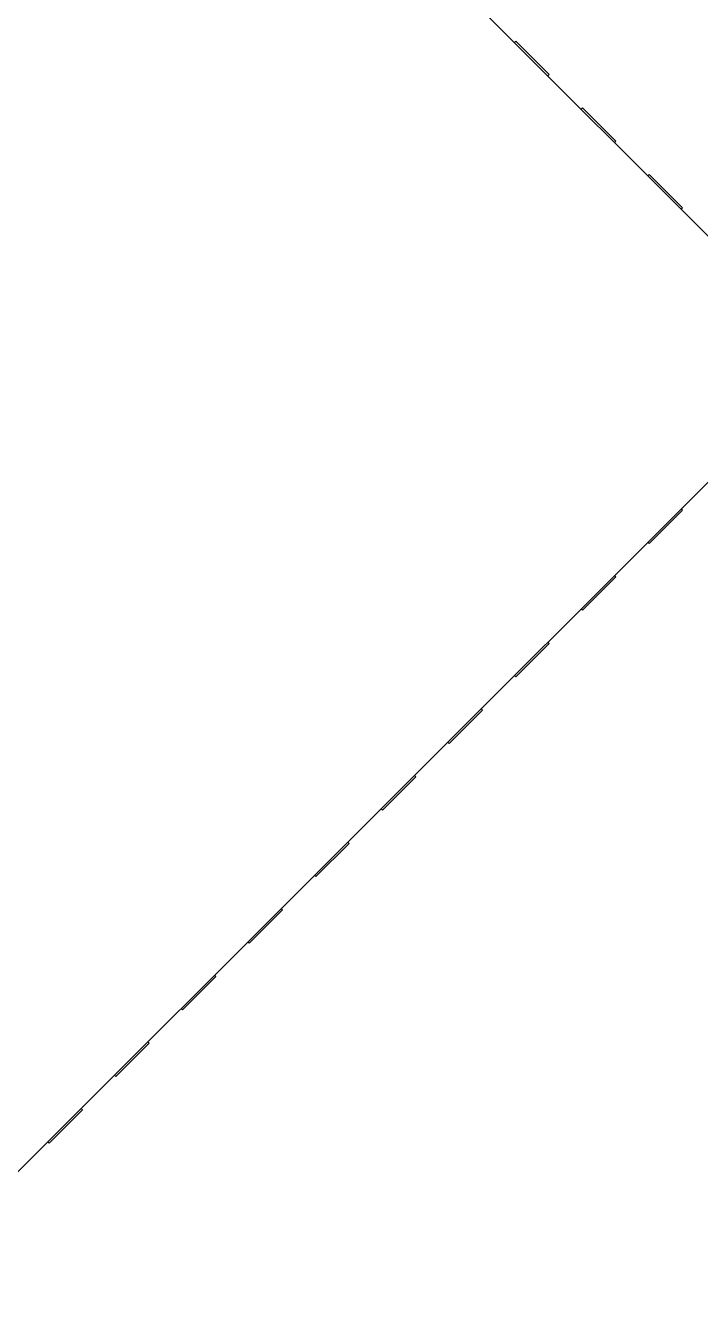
# Model space of a CAD drawing. Header units: millimetres. Extents: x 16604 to 36223, y 4309 to 8014.
# Drawn here: x 19489.84 to 19493.42, y 5301.38 to 5308.1 of the extents above; entities that cross this region are included whole.
import ezdxf

# ---------------------------------------------------------------- set-up
doc = ezdxf.new("R2010")
doc.units = ezdxf.units.MM
doc.layers.get('0').update_dxf_attribs({"lineweight": 35})

msp = doc.modelspace()

# ---------------------------------------------------------------- linework, layer by layer
at = {"color": 7, "linetype": 'Continuous', "lineweight": 25}
for p, q in [((19489.1593, 5311.2751), (19494.109, 5306.3253)), ((19492.4367, 5308.0118), (19492.4296, 5308.0047)), ((19492.6135, 5307.835), (19492.4367, 5308.0118)), ((19492.6135, 5307.835), (19492.6064, 5307.8279)), ((19492.7902, 5307.6582), (19492.7832, 5307.6511)), ((19492.967, 5307.4814), (19492.7902, 5307.6582)), ((19492.967, 5307.4814), (19492.9599, 5307.4744)), ((19493.1438, 5307.3047), (19493.1367, 5307.2976)), ((19493.3206, 5307.1279), (19493.1438, 5307.3047)), ((19493.3206, 5307.1279), (19493.3135, 5307.1208)), ((19494.109, 5306.3253), (19489.1593, 5301.3756)), ((19493.3135, 5305.5298), (19493.3206, 5305.5228)), ((19493.3206, 5305.5228), (19493.1438, 5305.346)), ((19493.1367, 5305.353), (19493.1438, 5305.346)), ((19492.967, 5305.1692), (19492.7902, 5304.9924)), ((19492.9599, 5305.1763), (19492.967, 5305.1692)), ((19492.7832, 5304.9995), (19492.7902, 5304.9924)), ((19492.6135, 5304.8156), (19492.4367, 5304.6389)), ((19492.6064, 5304.8227), (19492.6135, 5304.8156)), ((19492.4296, 5304.6459), (19492.4367, 5304.6389)), ((19492.2599, 5304.4621), (19492.0831, 5304.2853)), ((19492.2528, 5304.4692), (19492.2599, 5304.4621)), ((19492.0761, 5304.2924), (19492.0831, 5304.2853)), ((19491.9064, 5304.1085), (19491.7296, 5303.9318)), ((19491.8993, 5304.1156), (19491.9064, 5304.1085)), ((19491.7225, 5303.9388), (19491.7296, 5303.9318)), ((19491.5528, 5303.755), (19491.376, 5303.5782)), ((19491.5457, 5303.7621), (19491.5528, 5303.755)), ((19491.369, 5303.5853), (19491.376, 5303.5782)), ((19491.1993, 5303.4014), (19491.0225, 5303.2247)), ((19491.1922, 5303.4085), (19491.1993, 5303.4014)), ((19491.0154, 5303.2317), (19491.0225, 5303.2247)), ((19490.8457, 5303.0479), (19490.6689, 5302.8711)), ((19490.8386, 5303.055), (19490.8457, 5303.0479)), ((19490.6619, 5302.8782), (19490.6689, 5302.8711)), ((19490.4921, 5302.6943), (19490.3154, 5302.5176)), ((19490.4851, 5302.7014), (19490.4921, 5302.6943)), ((19490.3083, 5302.5246), (19490.3154, 5302.5176)), ((19490.1386, 5302.3408), (19489.9618, 5302.164)), ((19490.1315, 5302.3478), (19490.1386, 5302.3408)), ((19489.9547, 5302.1711), (19489.9618, 5302.164))]:
    msp.add_line(p, q, dxfattribs=at)

doc.saveas('drawing.dxf')
